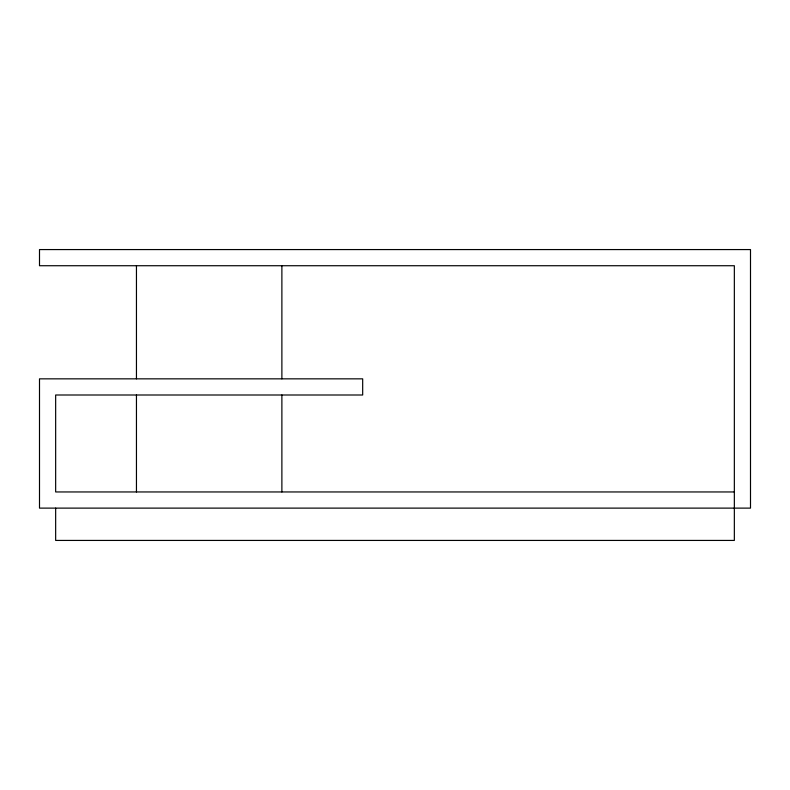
<?xml version="1.0" encoding="UTF-8"?>
<svg xmlns="http://www.w3.org/2000/svg" width="790" height="790" viewBox="0 0 790 790"><rect width="100%" height="100%" fill="white"/><g stroke="black" fill="none" stroke-linecap="round" stroke-linejoin="round"><path stroke-width="1.19" d="M734.345 491.953L55.656 491.953L55.656 395L362.679 395L362.679 378.844L39.5 378.844L39.5 508.118L750.5 508.118L750.5 249.571L39.5 249.571L39.5 265.726L734.345 265.726L734.345 540.429L55.656 540.429L55.656 508.118M281.882 265.726L281.882 378.844M281.882 395L281.882 491.953M136.453 265.726L136.453 378.844M136.453 395L136.453 491.953"/></g></svg>
